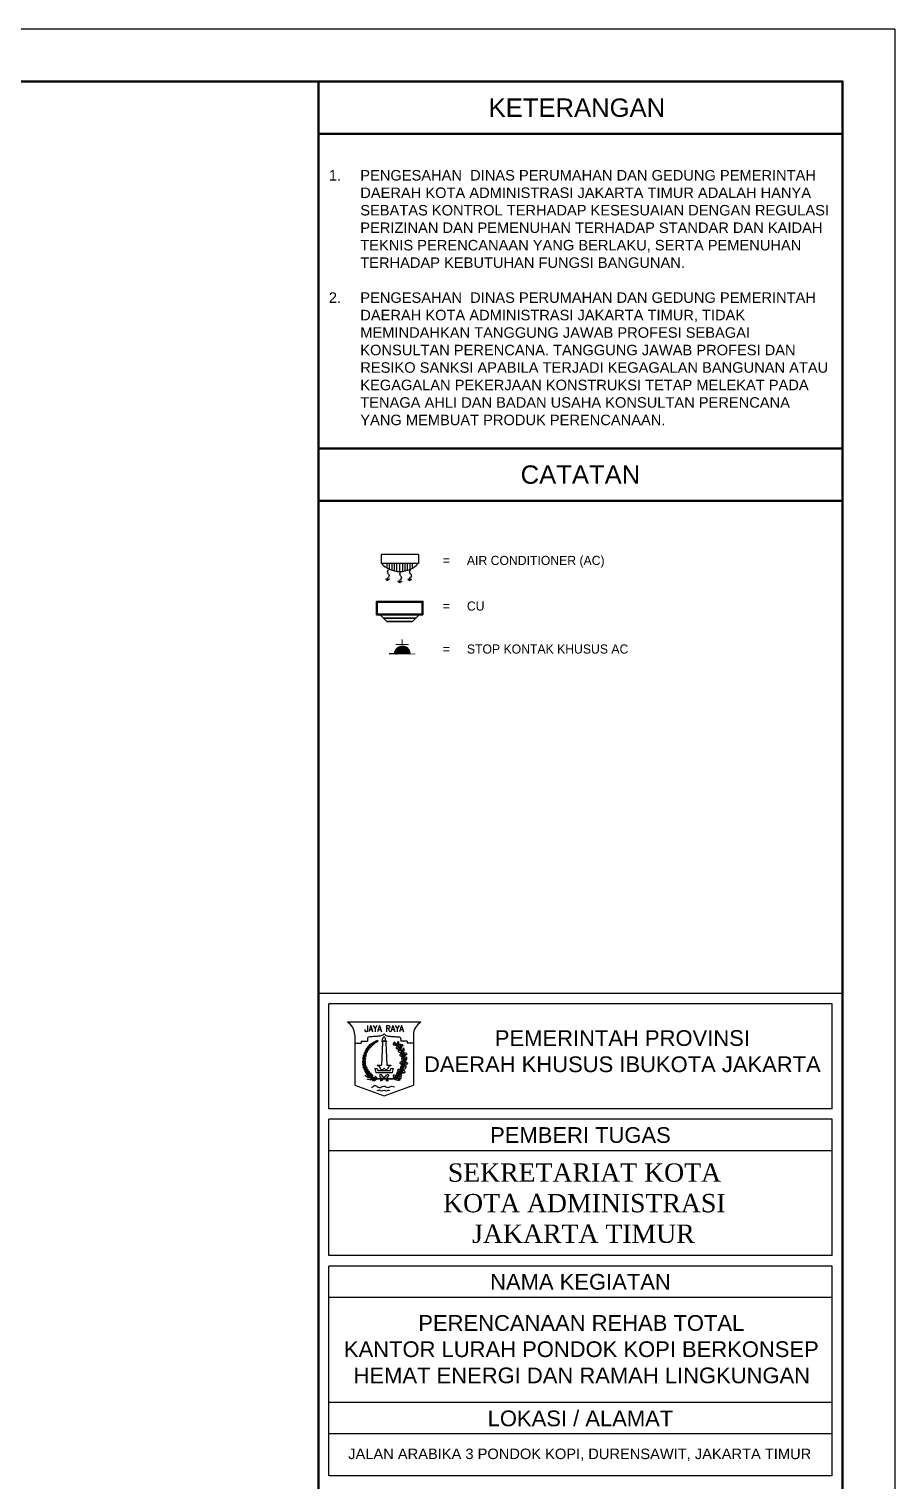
# Model space of a CAD drawing. Header units: millimetres. Extents: x -11 to 19657, y -101 to 50073.
# Drawn here: x 16353 to 19657, y 23124 to 28664 of the extents above; entities that cross this region are included whole.
import ezdxf
from ezdxf.enums import TextEntityAlignment as Align

# ---------------------------------------------------------------- set-up
doc = ezdxf.new("R2010")
doc.units = ezdxf.units.MM
for name, color, linetype in [('AC', 4, 'Continuous'), ('D1', 1, 'Continuous'), ('potongan', 210, 'Continuous')]:
    doc.layers.add(name, color=color, linetype=linetype)
for name, color, linetype, lineweight in [('ars', 11, 'Continuous', 5), ('GRS KOP', 1, 'Continuous', 35), ('kop', 7, 'Continuous', 20), ('LAMPU-LISTRIK', 22, 'Continuous', 0), ('lan', 7, 'Continuous', 15)]:
    doc.layers.add(name, color=color, linetype=linetype, lineweight=lineweight)
doc.styles.add('BARU', font='complex.shx')
doc.styles.get("Standard").update_dxf_attribs({"font": 'arial.ttf'})
doc.styles.add('style2', font='verdana.ttf')

# ---------------------------------------------------------------- blocks, each defined once
blk = doc.blocks.new('01AROR1k')
for points in [[(21, 21), (16, 26), (0, 0)], [(21, -21), (16, -26), (0, 0)]]:
    blk.add_lwpolyline(points, close=True)
for centre, radius, start, end in [((13, 44), 46, 253.9459, 313.0849), ((68, -15), 35.6, 46.9151, 133.0849), ((120, 40), 40.1, 226.9151, 313.0849)]:
    blk.add_arc(centre, radius, start, end)
blk = doc.blocks.new('FDS')
at = {"layer": 'LAMPU-LISTRIK', "color": 2}
for p, q in [((4834.5, 21594.7), (4834.5, 21573.6)), ((4925.4, 21594.7), (4834.5, 21594.7)), ((4925.4, 21594.7), (4925.4, 21573.6)), ((4834.5, 21573.6), (4925.4, 21573.6)), ((4849, 21561.6), (4849, 21573.6)), ((4854.9, 21558.5), (4854.9, 21573.6)), ((4861, 21556.1), (4861, 21573.6)), ((4866.8, 21554.5), (4866.8, 21573.6)), ((4872.8, 21553.5), (4872.8, 21573.6)), ((4880, 21553.1), (4880, 21573.6)), ((4887.1, 21553.5), (4887.1, 21573.6)), ((4893.2, 21554.5), (4893.2, 21573.6)), ((4899, 21556.1), (4899, 21573.6)), ((4905, 21558.5), (4905, 21573.6)), ((4910.9, 21561.6), (4910.9, 21573.6))]:
    blk.add_line(p, q, dxfattribs=at)
blk.add_arc((4880, 21613.6), 60.5, 221.3856, 318.6144, dxfattribs=at)
at = {"layer": 'LAMPU-LISTRIK', "color": 2, "xscale": -0.1783600000298975, "yscale": 0.1783600000298975, "zscale": 0.17836, "rotation": 270}
for p in [(4850, 21531.2), (4904.1, 21531.1), (4879.9, 21526.2)]:
    blk.add_blockref('01AROR1k', p, dxfattribs=at)
blk = doc.blocks.new('FFWD')
at = {"layer": 'AC'}
blk.add_line((17994.6, 26579.4), (17899.2, 26579.4), dxfattribs=at)
for points in [[(18015, 26569.6), (17878.8, 26569.6), (17878.8, 26530.7), (18015, 26530.7)], [(18013.1, 26567.7), (17880.7, 26567.7), (17880.7, 26532.6), (18013.1, 26532.6)]]:
    blk.add_lwpolyline(points, close=True, dxfattribs=at)
blk.add_lwpolyline([(18004.4, 26569.6), (17984.9, 26589.1), (17908.9, 26589.1), (17889.4, 26569.6)], dxfattribs=at)
blk = doc.blocks.new('H')
at = {"layer": 'LAMPU-LISTRIK', "ltscale": 2}
blk.add_line((2116771, -303777), (2116700, -303777), dxfattribs=at)
at = {"layer": 'LAMPU-LISTRIK', "ltscale": 2, "const_width": 10}
for points in [[(2116880, -303647), (2116880, -303577)], [(2116700, -303777), (2116771, -303777)], [(2116970, -303647), (2116790, -303647)], [(2117060, -303777), (2116989, -303777)]]:
    blk.add_lwpolyline(points, dxfattribs=at)
blk.add_lwpolyline([(2116989, -303777, 1), (2116771, -303777)], format="xyb", dxfattribs=at)
blk = doc.blocks.new('JKJK')
at = {"layer": 'potongan', "ltscale": 150}
h = blk.add_hatch(dxfattribs=at)
h.set_pattern_fill('ANSI31', color=256, scale=2.197, angle=-180, style=0)
h.set_pattern_definition([(225, (2053079.3371, 756010.43065), (0.194189199783, -0.194189199783), [])])
edge = h.paths.add_edge_path()
edge.add_ellipse((17917.9, 26153.1), major_axis=(-21.2, -21.2), ratio=1, start_angle=-45, end_angle=135)
edge.add_line((17947.9, 26153.1), (17887.8, 26153.1))
at = {"layer": 'D1', "xscale": -0.2768219998470158, "yscale": 0.2768219998506538, "zscale": 0.276822, "rotation": 180}
blk.add_blockref('H', (-568081.1, -57939), dxfattribs=at)
blk = doc.blocks.new('kop')
at = {"layer": 'ars'}
for p, q in [((74.521, 35.599), (74.496, 35.614)), ((74.534, 35.595), (74.538, 35.581)), ((74.578, 35.526), (74.553, 35.541)), ((74.578, 35.526), (74.581, 35.555)), ((74.6, 35.468), (74.612, 35.457)), ((74.614, 35.467), (74.614, 35.452)), ((74.621, 35.202), (74.607, 35.228)), ((74.634, 35.366), (74.615, 35.388)), ((74.621, 35.202), (74.64, 35.225)), ((74.631, 35.289), (74.635, 35.273)), ((74.634, 35.366), (74.643, 35.394)), ((74.642, 35.304), (74.637, 35.29)), ((74.472, 34.989), (74.502, 34.992)), ((74.537, 35.048), (74.537, 35.078)), ((74.552, 35.066), (74.578, 35.081))]:
    blk.add_line(p, q, dxfattribs=at)
for centre, radius, start, end in [((74.278, 35.315), 0.405, 114.0856, 237.6325), ((73.923, 35.456), 0.0488, 158.8649, 223.3262), ((73.842, 35.44), 0.0488, 338.8649, 43.3262), ((73.873, 35.469), 0.0488, 287.1453, 351.6066), ((73.935, 35.415), 0.0488, 107.1453, 171.6066), ((73.942, 35.493), 0.0488, 150.2996, 214.761), ((73.859, 35.489), 0.0488, 330.2996, 34.761), ((73.948, 35.451), 0.0488, 98.58, 163.0414), ((73.894, 35.513), 0.0488, 278.58, 343.0414), ((73.961, 35.528), 0.0488, 145.7989, 210.2603), ((73.879, 35.531), 0.0488, 325.7989, 30.2603), ((73.916, 35.552), 0.0488, 274.0793, 338.5407), ((73.965, 35.485), 0.0488, 94.0793, 158.5407), ((73.985, 35.56), 0.0488, 139.3679, 203.8292), ((73.904, 35.572), 0.0488, 319.3679, 23.8292), ((73.984, 35.517), 0.0488, 87.6483, 152.1096), ((73.943, 35.589), 0.0488, 267.6483, 332.1096), ((74.012, 35.589), 0.0488, 133.8416, 198.303), ((73.932, 35.609), 0.0488, 313.8416, 18.303), ((74.007, 35.547), 0.0488, 82.122, 146.5834), ((73.973, 35.622), 0.0488, 262.122, 326.5834), ((74.036, 35.612), 0.0439, 126.6239, 191.0853), ((73.967, 35.639), 0.0439, 306.6239, 11.0853), ((74.026, 35.575), 0.0439, 74.9043, 139.3657), ((74.005, 35.646), 0.0439, 254.9043, 319.3657), ((74, 35.656), 0.0352, 303.961, 8.4223), ((74.054, 35.632), 0.0352, 123.961, 188.4223), ((74.045, 35.603), 0.0352, 72.2414, 136.7027), ((74.03, 35.66), 0.0352, 252.2414, 316.7027), ((74.027, 35.676), 0.0352, 297.7406, 2.2019), ((74.078, 35.647), 0.0352, 117.7406, 182.2019), ((74.066, 35.619), 0.0352, 66.021, 130.4823), ((74.057, 35.677), 0.0352, 246.021, 310.4823), ((74.097, 35.661), 0.0281, 113.4007, 177.862), ((74.058, 35.688), 0.0281, 293.4007, 357.862), ((74.086, 35.64), 0.0281, 61.6811, 126.1424), ((74.082, 35.687), 0.0281, 241.6811, 306.1424), ((74.082, 35.701), 0.0281, 293.4007, 357.862), ((74.121, 35.674), 0.0281, 113.4007, 177.862), ((74.11, 35.653), 0.0281, 61.6811, 126.1424), ((74.106, 35.7), 0.0281, 241.6811, 306.1424), ((74.117, 35.713), 0.0281, 260.9368, 325.3982), ((74.136, 35.669), 0.0281, 80.9368, 145.3982), ((74.232, 35.315), 0.405, 302.3675, 44.4851), ((74.485, 35.674), 0.0613, 235.5154, 280.6207), ((74.445, 35.613), 0.0507, 1.4248, 71.624), ((74.541, 35.601), 0.0613, 235.5154, 280.6207), ((74.589, 35.652), 0.0795, 151.1819, 225.9956), ((74.502, 35.54), 0.0507, 1.4248, 71.624), ((74.526, 35.44), 0.0795, 20.9123, 95.7261), ((74.592, 35.547), 0.0795, 200.9123, 275.7261), ((74.464, 35.633), 0.0795, 331.1819, 45.9956), ((74.611, 35.596), 0.0507, 162.5946, 232.7938), ((74.538, 35.6), 0.0613, 313.598, 358.7033), ((74.684, 35.504), 0.0795, 133.1999, 208.0136), ((74.559, 35.525), 0.0795, 313.1999, 28.0136), ((73.816, 35.253), 0.061, 2.2926, 66.7539), ((73.901, 35.312), 0.061, 182.2926, 246.7539), ((73.829, 35.191), 0.061, 12.6628, 77.1241), ((73.902, 35.264), 0.061, 192.6628, 257.1241), ((73.906, 35.362), 0.061, 172.3995, 236.8608), ((73.812, 35.319), 0.061, 352.3995, 56.8608), ((73.907, 35.225), 0.061, 200.2151, 264.6765), ((73.844, 35.143), 0.061, 20.2151, 84.6765), ((73.916, 35.414), 0.061, 164.619, 229.0804), ((73.817, 35.384), 0.061, 344.619, 49.0804), ((73.933, 35.316), 0.061, 120.6799, 185.1412), ((73.842, 35.364), 0.061, 300.6799, 5.1412), ((73.936, 35.271), 0.061, 130.573, 195.0343), ((73.852, 35.424), 0.061, 292.8994, 357.3608), ((73.937, 35.365), 0.061, 112.8994, 177.3608), ((73.837, 35.302), 0.061, 310.573, 15.0343), ((73.943, 35.23), 0.061, 140.9432, 205.4045), ((73.841, 35.243), 0.061, 320.9432, 25.4045), ((73.957, 35.19), 0.061, 140.9432, 205.4045), ((73.854, 35.203), 0.061, 320.9432, 25.4045), ((73.974, 35.153), 0.061, 146.9028, 211.3642), ((73.871, 35.155), 0.061, 326.9028, 31.3642), ((74.644, 35.186), 0.0795, 153.0891, 227.9029), ((74.627, 35.286), 0.0613, 205.6201, 250.7254), ((74.52, 35.163), 0.0795, 333.0891, 47.9029), ((74.623, 35.449), 0.0613, 217.2288, 262.3342), ((74.663, 35.361), 0.0795, 171.1641, 245.9779), ((74.552, 35.301), 0.0795, 351.1641, 65.9779), ((74.566, 35.403), 0.0507, 343.1383, 53.3375), ((74.562, 35.252), 0.0507, 331.5296, 41.7288), ((74.602, 35.228), 0.0795, 271.02, 345.8338), ((74.68, 35.129), 0.0795, 91.02, 165.8338), ((74.682, 35.427), 0.0507, 150.0679, 220.2671), ((74.688, 35.241), 0.0507, 128.2781, 198.4773), ((74.63, 35.285), 0.0613, 279.2815, 324.3868), ((74.721, 35.315), 0.0795, 113.3027, 188.1164), ((74.611, 35.377), 0.0795, 293.3027, 8.1164), ((74.611, 35.447), 0.0613, 301.0712, 346.1766), ((73.921, 35.183), 0.061, 206.1601, 270.6214), ((73.867, 35.095), 0.061, 26.1601, 90.6214), ((73.941, 35.145), 0.061, 208.508, 272.9693), ((73.891, 35.055), 0.061, 28.508, 92.9693), ((73.921, 35.015), 0.061, 40.0311, 104.4924), ((73.953, 35.113), 0.061, 220.0311, 284.4924), ((73.956, 34.978), 0.061, 49.2006, 113.662), ((73.971, 35.08), 0.061, 229.2006, 293.662), ((73.997, 35.115), 0.061, 146.6953, 211.1566), ((73.893, 35.117), 0.061, 326.6953, 31.1566), ((74.021, 35.084), 0.061, 144.8635, 209.3249), ((73.918, 35.089), 0.061, 324.8635, 29.3249), ((73.99, 34.949), 0.061, 44.4223, 108.8836), ((74.014, 35.049), 0.061, 224.4223, 288.8836), ((74.049, 35.054), 0.061, 144.4903, 208.9516), ((73.946, 35.059), 0.061, 324.4903, 28.9516), ((74.08, 35.031), 0.061, 156.1803, 220.6416), ((73.978, 35.016), 0.061, 336.1803, 40.6416), ((74.567, 35.052), 0.0795, 137.1076, 211.9214), ((74.441, 35.064), 0.0795, 317.1076, 31.9214), ((74.547, 34.969), 0.0507, 83.4432, 153.6424), ((74.537, 35.042), 0.0613, 234.4466, 279.5519), ((74.569, 34.993), 0.0612, 69.8962, 144.7099), ((74.541, 35.085), 0.0612, 249.8962, 324.7099), ((74.582, 35.119), 0.0613, 176.9872, 222.0926), ((74.509, 35.12), 0.0507, 302.8967, 13.0959), ((74.629, 35.078), 0.0507, 106.5818, 176.781), ((74.591, 35.141), 0.0613, 257.5851, 302.6905)]:
    blk.add_arc(centre, radius, start, end, dxfattribs=at)
at = {"layer": 'ars', "color": 11}
for centre, radius, start, end in [((74.491, 34.995), 0.0613, 158.8696, 203.9749), ((74.422, 35.02), 0.0507, 284.779, 354.9783), ((74.44, 34.986), 0.016, 270, 302.3675)]:
    blk.add_arc(centre, radius, start, end, dxfattribs=at)
at = {"layer": 'ars'}
for points, start_tangent, end_tangent in [([(74.461, 35.651), (74.466, 35.634), (74.45, 35.624), (74.429, 35.623), (74.426, 35.64), (74.439, 35.661), (74.444, 35.672), (74.461, 35.663), (74.461, 35.651)], (0.714442, -0.699695), (0.714442, -0.699695)), ([(74.518, 35.578), (74.523, 35.561), (74.507, 35.551), (74.486, 35.55), (74.483, 35.567), (74.496, 35.588), (74.501, 35.599), (74.518, 35.589), (74.518, 35.578)], (0.714442, -0.699695), (0.714442, -0.699695)), ([(74.594, 35.435), (74.593, 35.416), (74.574, 35.412), (74.555, 35.418), (74.556, 35.435), (74.576, 35.451), (74.584, 35.459), (74.597, 35.445), (74.594, 35.435)], (0.458819, -0.88853), (0.458819, -0.88853)), ([(74.571, 35.605), (74.582, 35.591), (74.6, 35.598), (74.612, 35.615), (74.601, 35.627), (74.576, 35.629), (74.564, 35.631), (74.562, 35.612), (74.571, 35.605)], (0.149901, -0.988701), (0.149901, -0.988701)), ([(74.644, 35.445), (74.652, 35.429), (74.671, 35.432), (74.687, 35.445), (74.678, 35.46), (74.654, 35.467), (74.643, 35.472), (74.637, 35.453), (74.644, 35.445)], (-0.068112, -0.997678), (-0.068112, -0.997678)), ([(74.596, 35.277), (74.591, 35.26), (74.572, 35.259), (74.554, 35.269), (74.559, 35.285), (74.581, 35.297), (74.591, 35.303), (74.601, 35.287), (74.596, 35.277)], (0.270637, -0.962681), (0.270637, -0.962681)), ([(74.66, 35.272), (74.661, 35.253), (74.68, 35.25), (74.699, 35.256), (74.697, 35.273), (74.677, 35.288), (74.669, 35.297), (74.656, 35.282), (74.66, 35.272)], (-0.433585, -0.901113), (-0.433585, -0.901113)), ([(74.463, 35.013), (74.447, 35.004), (74.433, 35.018), (74.428, 35.037), (74.443, 35.045), (74.467, 35.037), (74.479, 35.034), (74.474, 35.016), (74.463, 35.013)], (-0.515761, -0.856733), (-0.515761, -0.856733)), ([(74.551, 35.127), (74.539, 35.113), (74.521, 35.122), (74.51, 35.139), (74.522, 35.151), (74.547, 35.151), (74.559, 35.152), (74.56, 35.133), (74.551, 35.127)], (-0.223771, -0.974642), (-0.223771, -0.974642)), ([(74.549, 35.011), (74.537, 34.997), (74.548, 34.981), (74.566, 34.972), (74.576, 34.985), (74.573, 35.01), (74.573, 35.022), (74.554, 35.021), (74.549, 35.011)], (-0.942817, -0.33331), (-0.942817, -0.33331)), ([(74.614, 35.117), (74.608, 35.1), (74.624, 35.089), (74.645, 35.088), (74.649, 35.104), (74.636, 35.126), (74.631, 35.137), (74.614, 35.128), (74.614, 35.117)], (-0.735998, -0.676983), (-0.735998, -0.676983))]:
    blk.add_spline(points, degree=3, dxfattribs=dict(at, start_tangent=start_tangent, end_tangent=end_tangent))
for points in [[(74.445, 34.97), (74.47, 34.975), (74.522, 34.973), (74.56, 34.955)], [(74.445, 34.97), (74.468, 34.959), (74.518, 34.947), (74.56, 34.955)]]:
    blk.add_spline(points, degree=3, dxfattribs=at)
at = {"layer": 'GRS KOP'}
for p, q in [((73, 1), (73, 54)), ((83, 1), (83, 54)), ((73, 53), (83, 53)), ((73, 47), (83, 47)), ((73, 46), (83, 46))]:
    blk.add_line(p, q, dxfattribs=at)
blk.add_lwpolyline([(1, 54), (83, 54), (83, 1), (1, 1)], close=True, dxfattribs=at)
at = {"layer": 'kop', "color": 7}
for p, q in [((84, 55), (0, 55)), ((84, 55), (84, 0)), ((84, 55), (84, 0)), ((74.205, 35.69), (74.305, 35.69)), ((74.225, 35.67), (74.205, 35.23)), ((74.235, 35.698), (74.275, 35.698)), ((74.285, 35.67), (74.305, 35.23)), ((74.124, 35.23), (74.124, 35.228)), ((74.124, 35.23), (74.205, 35.23)), ((74.124, 35.228), (74.129, 35.228)), ((74.305, 35.23), (74.386, 35.23)), ((74.381, 35.228), (74.386, 35.228)), ((74.386, 35.23), (74.386, 35.228)), ((74.075, 35.17), (74.124, 35.17)), ((74.075, 35.17), (74.095, 35.09)), ((74.095, 35.09), (74.415, 35.09)), ((74.124, 35.17), (74.134, 35.13)), ((74.134, 35.13), (74.376, 35.13)), ((74.195, 35.15), (74.235, 35.15)), ((74.275, 35.15), (74.315, 35.15)), ((74.376, 35.13), (74.386, 35.17)), ((74.386, 35.17), (74.435, 35.17)), ((74.415, 35.09), (74.435, 35.17))]:
    blk.add_line(p, q, dxfattribs=at)
at = {"layer": 'kop'}
for p, q in [((83, 36.6), (73, 36.6)), ((73.2, 34.4), (73.2, 36.4)), ((82.8, 36.4), (73.2, 36.4)), ((82.8, 34.4), (82.8, 36.4)), ((82.8, 34.4), (73.2, 34.4)), ((73.2, 31.6), (73.2, 34.2)), ((82.8, 34.2), (73.2, 34.2)), ((82.8, 31.6), (82.8, 34.2)), ((82.8, 33.6), (73.2, 33.6)), ((82.8, 31.6), (73.2, 31.6)), ((73.2, 27.4), (73.2, 31.4)), ((82.8, 31.4), (73.2, 31.4)), ((82.8, 27.4), (82.8, 31.4)), ((82.8, 30.8), (73.2, 30.8)), ((82.8, 28.8), (73.2, 28.8)), ((82.8, 28.2), (73.2, 28.2)), ((82.8, 27.4), (73.2, 27.4))]:
    blk.add_line(p, q, dxfattribs=at)
at = {"layer": 'kop', "color": 5}
for p, q in [((74.955, 36.05), (73.555, 36.05)), ((73.695, 35.81), (73.695, 34.85)), ((74.815, 35.81), (74.815, 34.85)), ((73.695, 35.65), (73.815, 35.65)), ((73.815, 35.69), (73.815, 35.65)), ((73.815, 35.69), (73.935, 35.69)), ((73.935, 35.73), (73.935, 35.69)), ((74.575, 35.73), (74.575, 35.69)), ((74.695, 35.69), (74.575, 35.69)), ((74.695, 35.69), (74.695, 35.65)), ((74.815, 35.65), (74.695, 35.65)), ((74.225, 34.95), (74.171, 35.022)), ((74.255, 34.986), (74.203, 35.046)), ((74.225, 34.95), (74.21, 34.93)), ((74.255, 34.986), (74.307, 35.046)), ((74.285, 34.95), (74.339, 35.022)), ((74.285, 34.95), (74.3, 34.93)), ((73.695, 34.85), (74.255, 34.65)), ((74.255, 34.65), (74.815, 34.85))]:
    blk.add_line(p, q, dxfattribs=at)
at = {"layer": 'kop', "color": 7}
for points in [[(74.235, 35.698), (74.233, 35.701), (74.231, 35.704), (74.229, 35.707), (74.228, 35.71), (74.227, 35.713), (74.227, 35.715), (74.226, 35.718), (74.226, 35.72), (74.226, 35.723), (74.226, 35.725), (74.226, 35.728), (74.226, 35.731), (74.226, 35.733), (74.227, 35.736), (74.228, 35.738), (74.229, 35.741), (74.23, 35.743), (74.232, 35.746), (74.234, 35.749), (74.236, 35.753), (74.24, 35.758), (74.244, 35.763), (74.249, 35.77), (74.255, 35.778)], [(74.275, 35.698), (74.277, 35.701), (74.279, 35.704), (74.281, 35.707), (74.282, 35.71), (74.283, 35.713), (74.283, 35.715), (74.284, 35.718), (74.284, 35.72), (74.284, 35.723), (74.284, 35.725), (74.284, 35.728), (74.284, 35.731), (74.284, 35.733), (74.283, 35.736), (74.282, 35.738), (74.281, 35.741), (74.28, 35.743), (74.278, 35.746), (74.276, 35.749), (74.274, 35.753), (74.27, 35.758), (74.266, 35.763), (74.261, 35.77), (74.255, 35.778)]]:
    blk.add_lwpolyline(points, dxfattribs=at)
at = {"layer": 'kop', "color": 1}
blk.add_lwpolyline([(74.07, 34.97), (74.44, 34.97)], close=True, dxfattribs=at)
at = {"layer": 'kop', "color": 5}
for points in [[(74.21, 34.97), (74.18, 34.93)], [(74.3, 34.97), (74.33, 34.93)]]:
    blk.add_lwpolyline(points, dxfattribs=at)
for centre, radius, start, end in [((73.419, 35.81), 0.276, 0, 60.5129), ((75.091, 35.81), 0.276, 119.4871, 180), ((73.975, 35.73), 0.04, 90, 180), ((74.535, 35.73), 0.04, 0, 90), ((74.187, 35.034), 0.02, 36.8699, 216.8699), ((74.323, 35.034), 0.02, 323.1301, 143.1301)]:
    blk.add_arc(centre, radius, start, end, dxfattribs=at)
at = {"layer": 'kop', "color": 7}
for centre, radius, start, end in [((74.198, 35.663), 0.0283, 15, 75), ((74.312, 35.663), 0.0283, 105, 165), ((74.079, 35.119), 0.12, 15, 65.3894), ((74.431, 35.119), 0.12, 114.6106, 165), ((74.255, 35.15), 0.02, 0, 180)]:
    blk.add_arc(centre, radius, start, end, dxfattribs=at)
at = {"layer": 'kop', "color": 1}
blk.add_arc((74.07, 34.986), 0.016, 237.6325, 270, dxfattribs=at)
at = {"layer": 'kop', "color": 5}
for points in [[(74.255, 35.83), (74.232, 35.807), (74.2, 35.793), (74.12, 35.782), (74.046, 35.777), (73.975, 35.77)], [(74.255, 35.83), (74.278, 35.807), (74.31, 35.793), (74.39, 35.782), (74.464, 35.777), (74.535, 35.77)], [(74.023, 34.99), (74.006, 34.984), (73.974, 34.992), (73.925, 35.01), (73.891, 35.041)], [(74.038, 34.971), (74.016, 34.967), (73.997, 34.959), (73.964, 34.956), (73.932, 34.964)], [(74.082, 34.965), (74.066, 34.956), (74.034, 34.952), (74.006, 34.952), (73.992, 34.948)], [(74.125, 34.97), (74.104, 34.959), (74.093, 34.947), (74.051, 34.932), (74.033, 34.937)], [(74.113, 34.984), (74.085, 34.986), (74.071, 34.993), (74.051, 34.993)], [(74.125, 34.97), (74.112, 34.996), (74.085, 35.02), (74.081, 35.031)], [(74.015, 34.807), (74.089, 34.844), (74.162, 34.807), (74.249, 34.833), (74.326, 34.809), (74.4, 34.83), (74.45, 34.817)], [(74.12, 34.747), (74.16, 34.759), (74.204, 34.744), (74.255, 34.753), (74.3, 34.744), (74.332, 34.758), (74.357, 34.749)]]:
    blk.add_spline(points, degree=3, dxfattribs=at)
at = {"layer": 'kop'}
for s, height, p in [('KETERANGAN ', 0.35, (78, 53.5)), ('CATATAN', 0.35, (78, 46.5)), ('PEMERINTAH PROVINSI', 0.29998, (78.8, 35.75)), ('DAERAH KHUSUS IBUKOTA JAKARTA', 0.29998, (78.8, 35.25)), ('PEMBERI TUGAS', 0.3, (78, 33.9)), ('NAMA KEGIATAN', 0.3, (78, 31.1)), ('LOKASI / ALAMAT', 0.3, (78, 28.5)), ('JALAN ARABIKA 3 PONDOK KOPI, DURENSAWIT, JAKARTA TIMUR', 0.2, (77.986, 27.8))]:
    blk.add_text(s, height=height, dxfattribs=at).set_placement(p, align=Align.MIDDLE)
at = {"layer": 'kop', "color": 5, "style": 'BARU', "width": 0.9}
blk.add_text('JAYA RAYA', height=0.12, dxfattribs=at).set_placement((74.255, 35.93), align=Align.MIDDLE)
at = {"layer": 'kop', "insert": (73.2, 49.875), "char_height": 0.2, "width": 9.6, "attachment_point": 4}
blk.add_mtext('\\pi-0.6,l0.6,t0.6;1.^IPENGESAHAN  DINAS PERUMAHAN DAN GEDUNG PEMERINTAH DAERAH KOTA ADMINISTRASI JAKARTA TIMUR ADALAH HANYA SEBATAS KONTROL TERHADAP KESESUAIAN DENGAN REGULASI PERIZINAN DAN PEMENUHAN TERHADAP STANDAR DAN KAIDAH TEKNIS PERENCANAAN YANG BERLAKU, SERTA PEMENUHAN TERHADAP KEBUTUHAN FUNGSI BANGUNAN.\\P\\P2.^IPENGESAHAN  DINAS PERUMAHAN DAN GEDUNG PEMERINTAH DAERAH KOTA ADMINISTRASI JAKARTA TIMUR, TIDAK MEMINDAHKAN TANGGUNG JAWAB PROFESI SEBAGAI KONSULTAN PERENCANA. TANGGUNG JAWAB PROFESI DAN RESIKO SANKSI APABILA TERJADI KEGAGALAN BANGUNAN ATAU KEGAGALAN PEKERJAAN KONSTRUKSI TETAP MELEKAT PADA TENAGA AHLI DAN BADAN USAHA KONSULTAN PERENCANA YANG MEMBUAT PRODUK PERENCANAAN.', dxfattribs=at)
at = {"layer": 'kop', "insert": (74.033, 33.359), "char_height": 0.35, "attachment_point": 1, "style": 'BARU'}
blk.add_mtext_dynamic_manual_height_columns('\\pi1.4375;{\\fRomantic|b0|i0|c2|p2;SEKRETARIAT KOTA\\P\\pi1.3461;KOTA ADMINISTRASI\\P\\pi1.9027;JAKARTA TIMUR}', width=7.94943, gutter_width=1.5, heights=[0], dxfattribs=at)
at = {"layer": 'kop', "insert": (73.407, 30.464), "char_height": 0.3, "attachment_point": 1}
blk.add_mtext_dynamic_manual_height_columns('\\pi1.5006;PERENCANAAN REHAB TOTAL \\P\\pi0.080801;KANTOR LURAH PONDOK KOPI BERKONSEP \\P\\pi0.26538;HEMAT ENERGI DAN RAMAH LINGKUNGAN', width=9.17183, gutter_width=1.5, heights=[0], dxfattribs=at)
at = {"layer": 'kop', "style": 'BARU', "flags": 4}
for p, height in [((73.8, 5.4), 0.35), ((80.303, 5.382), 0.25), ((73.8, 4.9), 0.35), ((80.303, 4.882), 0.25), ((73.8, 4.4), 0.35), ((80.303, 4.382), 0.25)]:
    blk.add_attdef('-', p, '', height=height, dxfattribs=at)
at = {"layer": 'kop', "flags": 4}
for tag, p in [('AR-00', (78.057, 2.648)), ('00', (81.238, 2.647))]:
    blk.add_attdef(tag, text='', height=0.35, dxfattribs=at).set_placement(p, align=Align.MIDDLE)

msp = doc.modelspace()

# ---------------------------------------------------------------- block references
at = {"layer": 'kop', "xscale": 200, "yscale": 200, "zscale": 200}
msp.add_blockref('kop', (2856.52, 17663.85), dxfattribs=at)
at = {"layer": 'lan', "xscale": 1.5600000000004, "yscale": 1.5600000000004, "zscale": 1.56}
msp.add_blockref('FDS', (10154.78, -7028.96), dxfattribs=at)
at = {"layer": 'lan', "xscale": -1.300000000000182, "yscale": 1.30000000000291, "zscale": 1.3, "rotation": 180}
msp.add_blockref('FFWD', (-5564, 60969.67), dxfattribs=at)
at = {"layer": 'lan', "xscale": -1, "rotation": 180}
msp.add_blockref('JKJK', (-141.47, 52432.6), dxfattribs=at)

# ---------------------------------------------------------------- texts
at = {"color": 0, "char_height": 34.8365, "width": 689.8187, "attachment_point": 1, "style": 'style2'}
for s, insert in [('{\\fCentury Gothic|b0|i0|c0|p34;=     AIR CONDITIONER (AC)}', (17931.35, 26653.7)), ('{\\fCentury Gothic|b0|i0|c0|p34;=     CU}', (17931.35, 26479.76)), ('{\\fCentury Gothic|b0|i0|c0|p34;=     STOP KONTAK KHUSUS AC}', (17931.35, 26315.7))]:
    msp.add_mtext(s, dxfattribs=dict(at, insert=insert))

doc.saveas('drawing.dxf')
